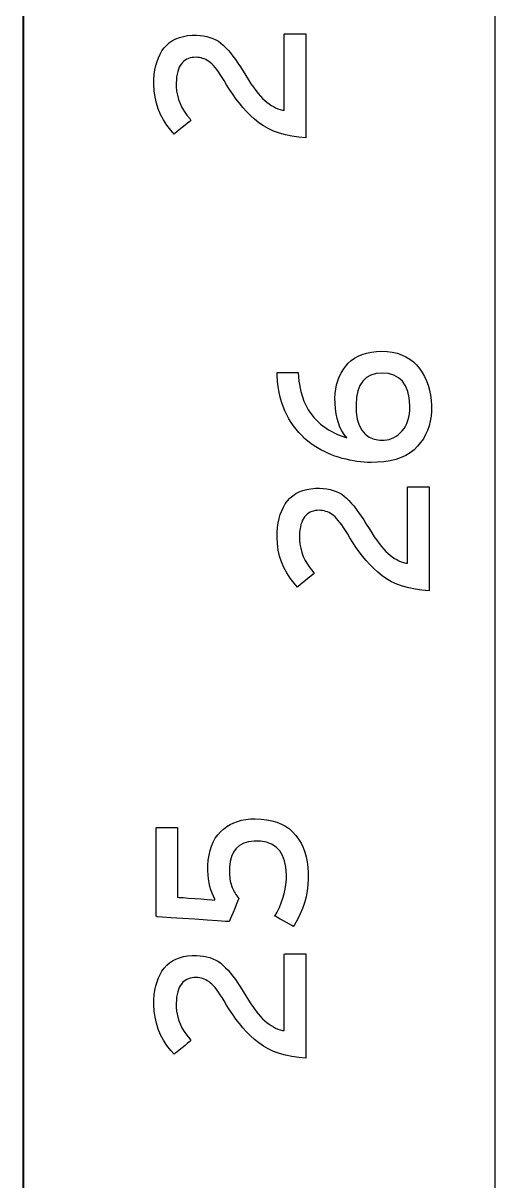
# Model space of a CAD drawing. Extents: x 1 to 47.7, y 0.2 to 35.
# Drawn here: x 35.922 to 36.228, y 10.874 to 11.625 of the extents above; entities that cross this region are included whole.
import ezdxf

# ---------------------------------------------------------------- set-up
doc = ezdxf.new("R2010")
doc.units = 0
doc.header["$MEASUREMENT"] = 0
for name, color, linetype in [('5_1___24__TARGET_LEDS___12', 7, 'CONTINUOUS'), ('6_1__EMPTY_IO_BOARD_POSITI', 7, 'CONTINUOUS'), ('6_2___8__INDEPENDENT_INPUT', 7, 'CONTINUOUS'), ('6_3___8__OPTOISO_INDEPENDE', 7, 'CONTINUOUS'), ('6_4___24__OPTOISO_INDEPEND', 7, 'CONTINUOUS'), ('6_5___8__INDEPENDENT_INPUT', 7, 'CONTINUOUS'), ('6_6___8__INDEPENDENT_INPUT', 7, 'CONTINUOUS'), ('6_7___8__OPTOISO_INDEPENDE', 7, 'CONTINUOUS'), ('6_8___8__OPTOISO_INDEPENDE', 7, 'CONTINUOUS'), ('7_0_____DWG', 7, 'CONTINUOUS')]:
    doc.layers.add(name, color=color, linetype=linetype)

msp = doc.modelspace()

# ---------------------------------------------------------------- linework, layer by layer
at = {"layer": '5_1___24__TARGET_LEDS___12'}
msp.add_lwpolyline([(35.92211, 10.75278), (35.92211, 11.04409), (35.92211, 11.3354), (35.92211, 11.62315), (35.92211, 11.76457), (35.92211, 11.90377), (35.92211, 12.04029), (35.92211, 12.1737), (35.92211, 12.30354), (35.92211, 12.42937)], dxfattribs=at)
at = {"layer": '6_1__EMPTY_IO_BOARD_POSITI'}
msp.add_lwpolyline([(35.92235, 12.4401), (35.92235, 12.35261), (35.92235, 12.26308), (35.92235, 12.17164), (35.92235, 11.98366), (35.92235, 11.78991), (35.92235, 11.59162), (35.92235, 11.39001), (35.92235, 10.9817), (35.92235, 10.5748)], dxfattribs=at)
at = {"layer": '6_2___8__INDEPENDENT_INPUT'}
msp.add_lwpolyline([(35.92211, 10.75278), (35.92211, 11.04409), (35.92211, 11.3354), (35.92211, 11.62315), (35.92211, 11.76457), (35.92211, 11.90377), (35.92211, 12.04029), (35.92211, 12.1737), (35.92211, 12.30354), (35.92211, 12.42937)], dxfattribs=at)
at = {"layer": '6_3___8__OPTOISO_INDEPENDE'}
msp.add_lwpolyline([(35.92211, 10.75278), (35.92211, 11.04409), (35.92211, 11.3354), (35.92211, 11.62315), (35.92211, 11.76457), (35.92211, 11.90377), (35.92211, 12.04029), (35.92211, 12.1737), (35.92211, 12.30354), (35.92211, 12.42937)], dxfattribs=at)
at = {"layer": '6_4___24__OPTOISO_INDEPEND'}
msp.add_lwpolyline([(35.92211, 10.75278), (35.92211, 11.04409), (35.92211, 11.3354), (35.92211, 11.62315), (35.92211, 11.76457), (35.92211, 11.90377), (35.92211, 12.04029), (35.92211, 12.1737), (35.92211, 12.30354), (35.92211, 12.42937)], dxfattribs=at)
at = {"layer": '6_5___8__INDEPENDENT_INPUT'}
msp.add_lwpolyline([(35.92211, 10.75278), (35.92211, 11.04409), (35.92211, 11.3354), (35.92211, 11.62315), (35.92211, 11.76457), (35.92211, 11.90377), (35.92211, 12.04029), (35.92211, 12.1737), (35.92211, 12.30354), (35.92211, 12.42937)], dxfattribs=at)
at = {"layer": '6_6___8__INDEPENDENT_INPUT'}
msp.add_lwpolyline([(35.92211, 10.75278), (35.92211, 11.04409), (35.92211, 11.3354), (35.92211, 11.62315), (35.92211, 11.76457), (35.92211, 11.90377), (35.92211, 12.04029), (35.92211, 12.1737), (35.92211, 12.30354), (35.92211, 12.42937)], dxfattribs=at)
at = {"layer": '6_7___8__OPTOISO_INDEPENDE'}
msp.add_lwpolyline([(35.92211, 10.75278), (35.92211, 11.04409), (35.92211, 11.3354), (35.92211, 11.62315), (35.92211, 11.76457), (35.92211, 11.90377), (35.92211, 12.04029), (35.92211, 12.1737), (35.92211, 12.30354), (35.92211, 12.42937)], dxfattribs=at)
at = {"layer": '6_8___8__OPTOISO_INDEPENDE'}
msp.add_lwpolyline([(35.92211, 10.75278), (35.92211, 11.04409), (35.92211, 11.3354), (35.92211, 11.62315), (35.92211, 11.76457), (35.92211, 11.90377), (35.92211, 12.04029), (35.92211, 12.1737), (35.92211, 12.30354), (35.92211, 12.42937)], dxfattribs=at)
at = {"layer": '7_0_____DWG'}
msp.add_lwpolyline([(36.22843, 13.94184), (36.22843, 13.75805), (36.22843, 13.57284), (36.22843, 13.3863), (36.22843, 13.19851), (36.22843, 13.00958), (36.22843, 12.8196), (36.22843, 12.62867), (36.22843, 12.43688), (36.22843, 12.24433), (36.22843, 12.05111), (36.22843, 11.66305), (36.22843, 11.27346), (36.22843, 10.88312), (36.22843, 10.49277)], dxfattribs=at)
for points in [[(36.10571, 11.55023), (36.10105, 11.55063), (36.09663, 11.55126), (36.09244, 11.55214), (36.0885, 11.55324), (36.08479, 11.55459), (36.08132, 11.55617), (36.07809, 11.55798), (36.07509, 11.56003), (36.07234, 11.56232), (36.06975, 11.56476), (36.06725, 11.56729), (36.06484, 11.56993), (36.06253, 11.57267), (36.06031, 11.57552), (36.05819, 11.57846), (36.05616, 11.5815), (36.05422, 11.58464), (36.05261, 11.58739), (36.05134, 11.58942), (36.05012, 11.59129), (36.04894, 11.59299), (36.0478, 11.59454), (36.04671, 11.59592), (36.04565, 11.59714), (36.04463, 11.5982), (36.04365, 11.5991), (36.04269, 11.59981), (36.04171, 11.60042), (36.04072, 11.60095), (36.0397, 11.6014), (36.03867, 11.60177), (36.03762, 11.60206), (36.03655, 11.60227), (36.03546, 11.60239), (36.03436, 11.60244), (36.03305, 11.6024), (36.03179, 11.60226), (36.03059, 11.602), (36.02947, 11.60164), (36.02841, 11.60118), (36.02742, 11.60061), (36.02649, 11.59993), (36.02564, 11.59915), (36.02486, 11.59826), (36.02412, 11.5972), (36.02348, 11.596), (36.02293, 11.59466), (36.02246, 11.59318), (36.02209, 11.59155), (36.0218, 11.58978), (36.02161, 11.58787), (36.0215, 11.58582), (36.02152, 11.58341), (36.02178, 11.58057), (36.02227, 11.5778), (36.02301, 11.5751), (36.02399, 11.57247), (36.0252, 11.56991), (36.02665, 11.56743), (36.02834, 11.56501), (36.03026, 11.56267), (36.03107, 11.56155), (36.03028, 11.5609), (36.02893, 11.55981), (36.02722, 11.55842), (36.02535, 11.5569), (36.02351, 11.5554), (36.0219, 11.55409), (36.02071, 11.55313), (36.02015, 11.55267), (36.01794, 11.55512), (36.01543, 11.55841), (36.01324, 11.56181), (36.01137, 11.56534), (36.00984, 11.56899), (36.00863, 11.57277), (36.00775, 11.57667), (36.0072, 11.58069), (36.00697, 11.58483), (36.00705, 11.58814), (36.0073, 11.59129), (36.00772, 11.59427), (36.0083, 11.59708), (36.00904, 11.59972), (36.00995, 11.6022), (36.01103, 11.60451), (36.01227, 11.60666), (36.01369, 11.60863), (36.01533, 11.6104), (36.01716, 11.61196), (36.01916, 11.6133), (36.02134, 11.61442), (36.02369, 11.61533), (36.02623, 11.61602), (36.02894, 11.6165), (36.03183, 11.61676), (36.0346, 11.61679), (36.03698, 11.61666), (36.03924, 11.61638), (36.04139, 11.61596), (36.04343, 11.61539), (36.04537, 11.61469), (36.04719, 11.61384), (36.04891, 11.61284), (36.05051, 11.61171), (36.05204, 11.61038), (36.05358, 11.60886), (36.05514, 11.60718), (36.05671, 11.60532), (36.05831, 11.60329), (36.05992, 11.6011), (36.06156, 11.59873), (36.06321, 11.59619), (36.06489, 11.59348), (36.06666, 11.59058), (36.0684, 11.58786), (36.07007, 11.58534), (36.0717, 11.58302), (36.07327, 11.5809), (36.07479, 11.57899), (36.07625, 11.57728), (36.07765, 11.57577), (36.07901, 11.57446), (36.08038, 11.5733), (36.08177, 11.57224), (36.08319, 11.57129), (36.08463, 11.57044), (36.08608, 11.56971), (36.08756, 11.56907), (36.08906, 11.56854), (36.09058, 11.56812), (36.09161, 11.56811), (36.09161, 11.571), (36.09161, 11.5766), (36.09161, 11.58401), (36.09161, 11.59236), (36.09161, 11.60075), (36.09161, 11.60832), (36.09161, 11.61416), (36.09161, 11.61739), (36.09177, 11.61776), (36.09278, 11.61776), (36.0945, 11.61776), (36.09668, 11.61776), (36.09906, 11.61776), (36.10141, 11.61776), (36.10346, 11.61776), (36.10497, 11.61776), (36.10569, 11.61776), (36.10571, 11.61627), (36.10571, 11.61057), (36.10571, 11.60175), (36.10571, 11.591), (36.10571, 11.57952), (36.10571, 11.5685), (36.10571, 11.55915), (36.10571, 11.55266)], [(36.15493, 11.41186), (36.15848, 11.41166), (36.16183, 11.4112), (36.16497, 11.41048), (36.16791, 11.40949), (36.17065, 11.40823), (36.17318, 11.4067), (36.17551, 11.40491), (36.17764, 11.40286), (36.17957, 11.40055), (36.18131, 11.39806), (36.18283, 11.39543), (36.18413, 11.39264), (36.1852, 11.3897), (36.18606, 11.38661), (36.1867, 11.38336), (36.18711, 11.37996), (36.18731, 11.37641), (36.18728, 11.37289), (36.187, 11.36958), (36.18649, 11.3664), (36.18573, 11.36336), (36.18472, 11.36044), (36.18347, 11.35767), (36.18198, 11.35502), (36.18024, 11.35251), (36.17826, 11.35014), (36.17603, 11.34791), (36.1735, 11.34595), (36.17067, 11.34425), (36.16754, 11.34282), (36.16412, 11.34165), (36.16039, 11.34075), (36.15637, 11.34012), (36.15206, 11.33975), (36.14802, 11.33965), (36.14577, 11.33971), (36.14349, 11.33984), (36.1412, 11.34005), (36.13888, 11.34035), (36.13654, 11.34072), (36.13418, 11.34117), (36.13179, 11.34169), (36.12938, 11.3423), (36.12697, 11.34298), (36.12462, 11.34376), (36.12229, 11.34464), (36.12, 11.34561), (36.11773, 11.34668), (36.1155, 11.34784), (36.1133, 11.3491), (36.11112, 11.35046), (36.10898, 11.35191), (36.1069, 11.35352), (36.10491, 11.35526), (36.103, 11.35711), (36.10118, 11.35907), (36.09944, 11.36114), (36.09778, 11.36333), (36.09621, 11.36562), (36.09472, 11.36803), (36.09332, 11.37055), (36.09205, 11.37321), (36.09091, 11.37603), (36.08992, 11.37898), (36.08907, 11.38209), (36.08837, 11.38534), (36.0878, 11.38874), (36.08739, 11.39228), (36.08711, 11.39598), (36.08713, 11.39802), (36.08805, 11.39802), (36.0897, 11.39802), (36.09181, 11.39802), (36.09414, 11.39802), (36.09645, 11.39802), (36.09848, 11.39802), (36.09998, 11.39802), (36.10069, 11.39802), (36.10117, 11.39237), (36.10243, 11.38557), (36.10447, 11.37939), (36.10728, 11.37383), (36.11086, 11.36889), (36.11522, 11.36456), (36.12035, 11.36085), (36.12626, 11.35776), (36.13225, 11.35561), (36.13058, 11.35773), (36.12911, 11.36005), (36.12785, 11.36256), (36.12679, 11.36526), (36.12594, 11.36816), (36.1253, 11.37125), (36.12486, 11.37453), (36.12463, 11.37801), (36.12461, 11.38141), (36.12478, 11.38438), (36.12514, 11.38723), (36.1257, 11.38997), (36.12646, 11.3926), (36.1274, 11.39511), (36.12854, 11.3975), (36.12988, 11.39978), (36.13141, 11.40195), (36.13316, 11.40397), (36.13514, 11.40577), (36.13734, 11.40733), (36.13974, 11.40866), (36.14236, 11.40977), (36.14518, 11.41064), (36.14822, 11.41127), (36.15147, 11.41168)], [(36.15521, 11.39763), (36.1513, 11.39726), (36.14791, 11.39626), (36.14503, 11.39465), (36.14266, 11.39241), (36.1408, 11.38955), (36.13945, 11.38608), (36.13862, 11.38198), (36.1383, 11.37727), (36.13846, 11.37219), (36.13912, 11.36769), (36.14029, 11.36383), (36.14197, 11.36061), (36.14416, 11.35803), (36.14686, 11.35608), (36.15006, 11.35477), (36.15378, 11.3541), (36.15647, 11.35404), (36.15819, 11.35422), (36.15983, 11.35457), (36.16141, 11.35508), (36.16292, 11.35575), (36.16436, 11.35659), (36.16574, 11.35759), (36.16704, 11.35876), (36.1683, 11.36009), (36.16945, 11.36157), (36.17045, 11.36319), (36.1713, 11.36497), (36.17199, 11.36689), (36.17253, 11.36895), (36.17291, 11.37117), (36.17314, 11.37353), (36.17319, 11.37658), (36.17277, 11.38149), (36.17182, 11.38574), (36.17035, 11.38935), (36.16836, 11.3923), (36.16585, 11.39461), (36.16282, 11.39627), (36.15927, 11.39727)], [(36.18576, 11.25637), (36.1811, 11.25677), (36.17668, 11.25741), (36.1725, 11.25828), (36.16855, 11.25939), (36.16484, 11.26073), (36.16137, 11.26231), (36.15814, 11.26412), (36.15514, 11.26617), (36.15239, 11.26846), (36.1498, 11.2709), (36.1473, 11.27344), (36.14489, 11.27608), (36.14258, 11.27882), (36.14036, 11.28166), (36.13824, 11.2846), (36.13621, 11.28764), (36.13427, 11.29079), (36.13266, 11.29353), (36.1314, 11.29556), (36.13017, 11.29743), (36.12899, 11.29913), (36.12786, 11.30068), (36.12676, 11.30206), (36.1257, 11.30328), (36.12468, 11.30434), (36.1237, 11.30524), (36.12274, 11.30595), (36.12176, 11.30656), (36.12077, 11.30709), (36.11975, 11.30754), (36.11872, 11.30791), (36.11767, 11.3082), (36.1166, 11.30841), (36.11551, 11.30854), (36.11441, 11.30859), (36.1131, 11.30855), (36.11184, 11.3084), (36.11064, 11.30815), (36.10952, 11.30779), (36.10846, 11.30732), (36.10747, 11.30675), (36.10655, 11.30608), (36.10569, 11.3053), (36.10491, 11.3044), (36.10417, 11.30334), (36.10353, 11.30214), (36.10298, 11.3008), (36.10251, 11.29932), (36.10214, 11.29769), (36.10185, 11.29593), (36.10166, 11.29402), (36.10156, 11.29197), (36.10157, 11.28956), (36.10183, 11.28671), (36.10233, 11.28394), (36.10306, 11.28124), (36.10404, 11.27862), (36.10525, 11.27606), (36.1067, 11.27357), (36.10839, 11.27116), (36.11031, 11.26881), (36.11112, 11.26769), (36.11033, 11.26705), (36.10898, 11.26595), (36.10727, 11.26456), (36.1054, 11.26304), (36.10356, 11.26154), (36.10195, 11.26023), (36.10076, 11.25927), (36.1002, 11.25881), (36.098, 11.26126), (36.09548, 11.26455), (36.09329, 11.26796), (36.09142, 11.27149), (36.08989, 11.27514), (36.08868, 11.27891), (36.0878, 11.28281), (36.08725, 11.28683), (36.08702, 11.29097), (36.08711, 11.29429), (36.08735, 11.29743), (36.08777, 11.30041), (36.08835, 11.30322), (36.08909, 11.30587), (36.09, 11.30834), (36.09108, 11.31066), (36.09232, 11.3128), (36.09374, 11.31477), (36.09538, 11.31655), (36.09721, 11.3181), (36.09921, 11.31944), (36.10139, 11.32057), (36.10374, 11.32148), (36.10628, 11.32217), (36.10899, 11.32264), (36.11188, 11.3229), (36.11466, 11.32294), (36.11703, 11.3228), (36.11929, 11.32252), (36.12144, 11.3221), (36.12348, 11.32154), (36.12542, 11.32083), (36.12724, 11.31998), (36.12896, 11.31898), (36.13057, 11.31785), (36.13209, 11.31652), (36.13363, 11.31501), (36.13519, 11.31332), (36.13676, 11.31146), (36.13836, 11.30944), (36.13998, 11.30724), (36.14161, 11.30487), (36.14327, 11.30234), (36.14494, 11.29963), (36.14671, 11.29672), (36.14845, 11.294), (36.15013, 11.29148), (36.15175, 11.28916), (36.15332, 11.28704), (36.15484, 11.28513), (36.1563, 11.28342), (36.1577, 11.28191), (36.15906, 11.28061), (36.16043, 11.27944), (36.16182, 11.27838), (36.16324, 11.27743), (36.16468, 11.27659), (36.16613, 11.27585), (36.16761, 11.27521), (36.16911, 11.27469), (36.17063, 11.27426), (36.17166, 11.27425), (36.17166, 11.27714), (36.17166, 11.28274), (36.17166, 11.29015), (36.17166, 11.2985), (36.17166, 11.3069), (36.17166, 11.31446), (36.17166, 11.3203), (36.17166, 11.32354), (36.17182, 11.32391), (36.17283, 11.32391), (36.17455, 11.32391), (36.17673, 11.32391), (36.17911, 11.32391), (36.18146, 11.32391), (36.18351, 11.32391), (36.18502, 11.32391), (36.18574, 11.32391), (36.18576, 11.32241), (36.18576, 11.31672), (36.18576, 11.3079), (36.18576, 11.29714), (36.18576, 11.28566), (36.18576, 11.27464), (36.18576, 11.26529), (36.18576, 11.2588)], [(36.07271, 11.10851), (36.07661, 11.10835), (36.08027, 11.10792), (36.08369, 11.10724), (36.08687, 11.1063), (36.08982, 11.10509), (36.09253, 11.10363), (36.095, 11.1019), (36.09723, 11.09991), (36.09923, 11.09767), (36.101, 11.09524), (36.10255, 11.09264), (36.10388, 11.08987), (36.10499, 11.08693), (36.10588, 11.08382), (36.10656, 11.08053), (36.10701, 11.07708), (36.10724, 11.07346), (36.10725, 11.06958), (36.10701, 11.0656), (36.10653, 11.06169), (36.10579, 11.05786), (36.10481, 11.05409), (36.10358, 11.05039), (36.1021, 11.04676), (36.10037, 11.04321), (36.09839, 11.03972), (36.09747, 11.03869), (36.09653, 11.03922), (36.09501, 11.04008), (36.09312, 11.04116), (36.09108, 11.04232), (36.08909, 11.04344), (36.08738, 11.04441), (36.08616, 11.04511), (36.08563, 11.04541), (36.08705, 11.04802), (36.08848, 11.05096), (36.08971, 11.05393), (36.09076, 11.05692), (36.09162, 11.05992), (36.09229, 11.06294), (36.09278, 11.06599), (36.09307, 11.06905), (36.09316, 11.07234), (36.09279, 11.07706), (36.09193, 11.0812), (36.09056, 11.08476), (36.0887, 11.08776), (36.08633, 11.09018), (36.08347, 11.09202), (36.08011, 11.0933), (36.07624, 11.094), (36.0721, 11.09409), (36.06851, 11.0936), (36.06537, 11.09264), (36.06269, 11.0912), (36.06046, 11.08929), (36.05868, 11.08691), (36.05735, 11.08405), (36.05647, 11.08071), (36.05605, 11.07691), (36.05601, 11.07432), (36.05605, 11.07303), (36.05613, 11.07177), (36.05625, 11.07055), (36.0564, 11.06937), (36.0566, 11.06822), (36.05683, 11.06712), (36.05711, 11.06605), (36.05742, 11.06502), (36.0578, 11.06403), (36.05823, 11.06306), (36.05869, 11.06211), (36.05918, 11.06119), (36.0597, 11.06028), (36.06026, 11.05938), (36.06085, 11.05851), (36.06147, 11.05766), (36.06212, 11.05682), (36.0619, 11.05628), (36.06131, 11.05484), (36.06047, 11.05276), (36.05947, 11.0503), (36.05843, 11.04775), (36.05745, 11.04535), (36.05665, 11.04339), (36.05614, 11.04212), (36.05591, 11.04179), (36.0535, 11.04196), (36.04842, 11.0423), (36.04151, 11.04277), (36.03362, 11.04331), (36.02559, 11.04385), (36.01826, 11.04435), (36.01248, 11.04474), (36.00908, 11.04497), (36.00853, 11.04544), (36.00853, 11.04919), (36.00853, 11.05597), (36.00853, 11.06474), (36.00853, 11.07449), (36.00853, 11.08417), (36.00853, 11.09277), (36.00853, 11.09927), (36.00853, 11.10262), (36.00876, 11.10286), (36.00984, 11.10286), (36.01159, 11.10286), (36.01376, 11.10286), (36.0161, 11.10286), (36.01838, 11.10286), (36.02035, 11.10286), (36.02176, 11.10286), (36.02236, 11.10286), (36.02237, 11.10157), (36.02237, 11.09748), (36.02237, 11.09139), (36.02237, 11.08409), (36.02237, 11.0764), (36.02237, 11.0691), (36.02237, 11.06301), (36.02237, 11.05892), (36.02238, 11.05762), (36.02345, 11.05754), (36.02596, 11.05736), (36.02947, 11.05709), (36.03354, 11.05679), (36.03773, 11.05648), (36.0416, 11.05619), (36.04472, 11.05595), (36.04665, 11.05581), (36.04669, 11.05638), (36.04568, 11.05825), (36.04479, 11.06024), (36.04403, 11.06236), (36.04339, 11.06461), (36.04287, 11.06698), (36.04248, 11.06947), (36.04221, 11.07209), (36.04206, 11.07484), (36.04208, 11.07813), (36.04235, 11.08162), (36.04282, 11.08489), (36.04352, 11.08796), (36.04443, 11.09081), (36.04555, 11.09344), (36.04689, 11.09586), (36.04845, 11.09807), (36.05022, 11.10007), (36.05219, 11.10184), (36.05428, 11.10341), (36.05652, 11.10476), (36.05888, 11.1059), (36.06138, 11.10684), (36.06401, 11.10757), (36.06678, 11.10809), (36.06968, 11.1084)], [(36.10571, 10.95329), (36.10105, 10.95369), (36.09663, 10.95433), (36.09244, 10.9552), (36.0885, 10.95631), (36.08479, 10.95765), (36.08132, 10.95923), (36.07809, 10.96104), (36.07509, 10.96309), (36.07234, 10.96538), (36.06975, 10.96782), (36.06725, 10.97036), (36.06484, 10.973), (36.06253, 10.97574), (36.06031, 10.97858), (36.05819, 10.98152), (36.05616, 10.98456), (36.05422, 10.98771), (36.05261, 10.99045), (36.05134, 10.99248), (36.05012, 10.99435), (36.04894, 10.99605), (36.0478, 10.9976), (36.04671, 10.99898), (36.04565, 11.0002), (36.04463, 11.00126), (36.04365, 11.00216), (36.04269, 11.00287), (36.04171, 11.00348), (36.04072, 11.00401), (36.0397, 11.00446), (36.03867, 11.00483), (36.03762, 11.00512), (36.03655, 11.00533), (36.03546, 11.00546), (36.03436, 11.00551), (36.03305, 11.00546), (36.03179, 11.00532), (36.03059, 11.00507), (36.02947, 11.00471), (36.02841, 11.00424), (36.02742, 11.00367), (36.02649, 11.003), (36.02564, 11.00222), (36.02486, 11.00132), (36.02412, 11.00026), (36.02348, 10.99906), (36.02293, 10.99772), (36.02246, 10.99624), (36.02209, 10.99461), (36.0218, 10.99285), (36.02161, 10.99094), (36.0215, 10.98889), (36.02152, 10.98648), (36.02178, 10.98363), (36.02227, 10.98086), (36.02301, 10.97816), (36.02399, 10.97553), (36.0252, 10.97297), (36.02665, 10.97049), (36.02834, 10.96807), (36.03026, 10.96573), (36.03107, 10.96461), (36.03028, 10.96397), (36.02893, 10.96287), (36.02722, 10.96148), (36.02535, 10.95996), (36.02351, 10.95846), (36.0219, 10.95715), (36.02071, 10.95619), (36.02015, 10.95573), (36.01794, 10.95818), (36.01543, 10.96147), (36.01324, 10.96488), (36.01137, 10.96841), (36.00984, 10.97206), (36.00863, 10.97583), (36.00775, 10.97973), (36.0072, 10.98375), (36.00697, 10.98789), (36.00705, 10.99121), (36.0073, 10.99435), (36.00772, 10.99733), (36.0083, 11.00014), (36.00904, 11.00279), (36.00995, 11.00526), (36.01103, 11.00758), (36.01227, 11.00972), (36.01369, 11.01169), (36.01533, 11.01347), (36.01716, 11.01502), (36.01916, 11.01636), (36.02134, 11.01749), (36.02369, 11.0184), (36.02623, 11.01909), (36.02894, 11.01956), (36.03183, 11.01982), (36.0346, 11.01986), (36.03698, 11.01972), (36.03924, 11.01944), (36.04139, 11.01902), (36.04343, 11.01846), (36.04537, 11.01775), (36.04719, 11.0169), (36.04891, 11.0159), (36.05051, 11.01477), (36.05204, 11.01344), (36.05358, 11.01193), (36.05514, 11.01024), (36.05671, 11.00838), (36.05831, 11.00636), (36.05992, 11.00416), (36.06156, 11.00179), (36.06321, 10.99926), (36.06489, 10.99655), (36.06666, 10.99364), (36.0684, 10.99092), (36.07007, 10.9884), (36.0717, 10.98608), (36.07327, 10.98396), (36.07479, 10.98205), (36.07625, 10.98034), (36.07765, 10.97883), (36.07901, 10.97753), (36.08038, 10.97636), (36.08177, 10.9753), (36.08319, 10.97435), (36.08463, 10.97351), (36.08608, 10.97277), (36.08756, 10.97213), (36.08906, 10.97161), (36.09058, 10.97118), (36.09161, 10.97117), (36.09161, 10.97406), (36.09161, 10.97966), (36.09161, 10.98707), (36.09161, 10.99542), (36.09161, 11.00382), (36.09161, 11.01138), (36.09161, 11.01722), (36.09161, 11.02046), (36.09177, 11.02083), (36.09278, 11.02083), (36.0945, 11.02083), (36.09668, 11.02083), (36.09906, 11.02083), (36.10141, 11.02083), (36.10346, 11.02083), (36.10497, 11.02083), (36.10569, 11.02083), (36.10571, 11.01933), (36.10571, 11.01364), (36.10571, 11.00482), (36.10571, 10.99406), (36.10571, 10.98258), (36.10571, 10.97156), (36.10571, 10.96221), (36.10571, 10.95572)]]:
    msp.add_lwpolyline(points, close=True, dxfattribs=at)

doc.saveas('drawing.dxf')
